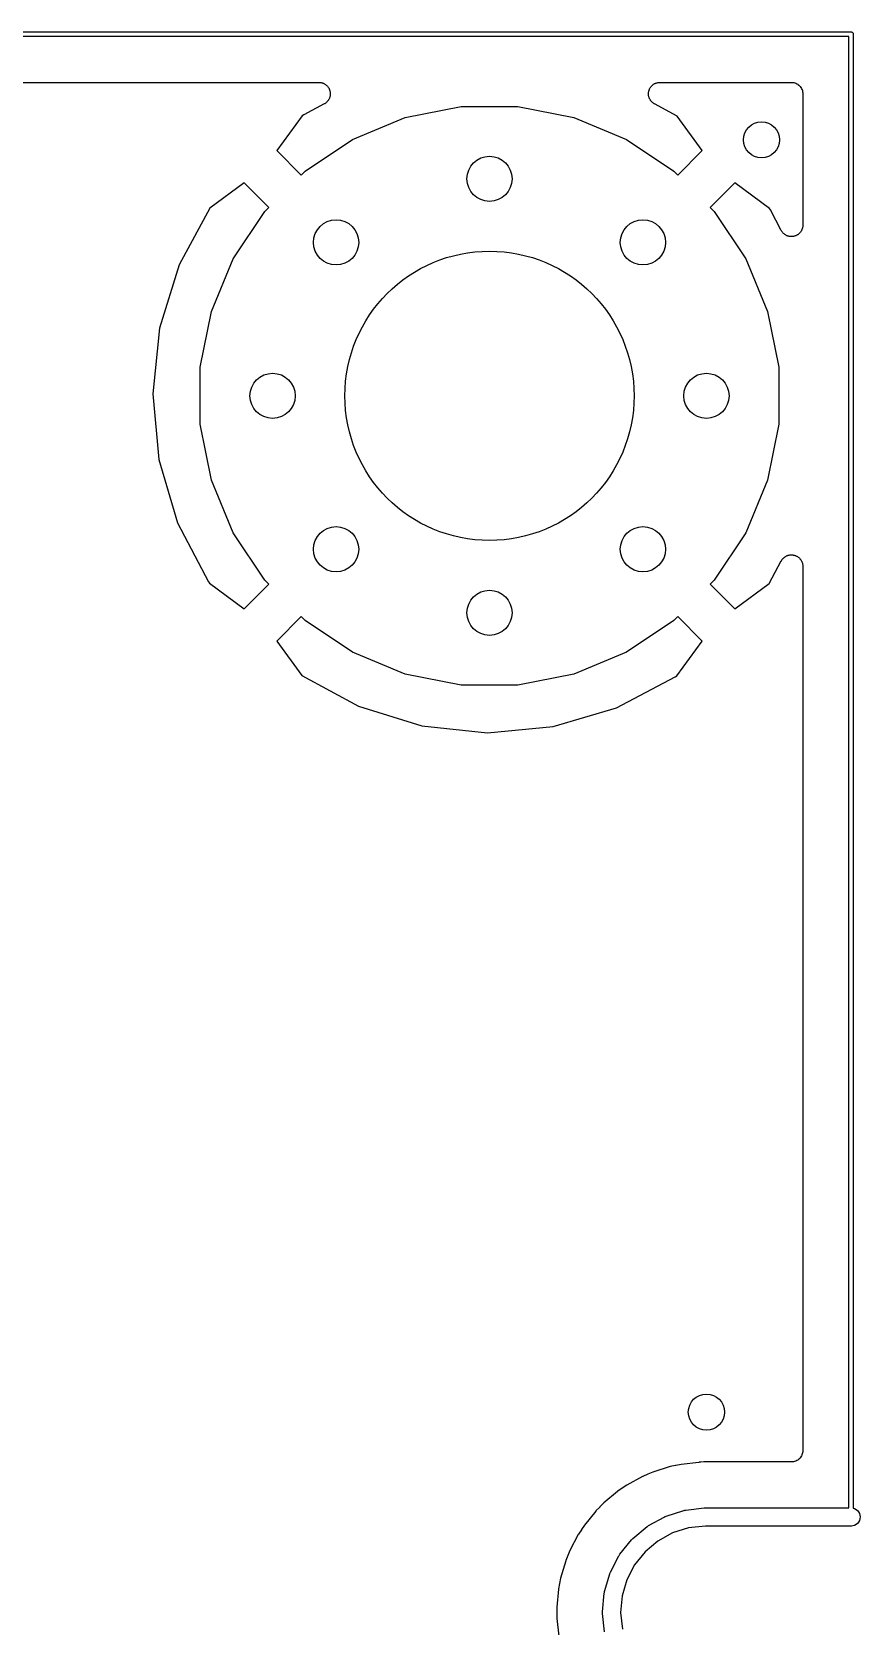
# Model space of a CAD drawing. Extents: x 2.46 to 6.41, y -5.93 to -3.84.
# Drawn here: x 6.045 to 6.406, y -4.534 to -3.84 of the extents above; entities that cross this region are included whole.
import ezdxf

# ---------------------------------------------------------------- set-up
doc = ezdxf.new("R2010")
doc.units = 0
doc.header["$MEASUREMENT"] = 0
doc.layers.add('BLACK', color=7, linetype='CONTINUOUS')

msp = doc.modelspace()

# ---------------------------------------------------------------- linework, layer by layer
at = {"layer": 'BLACK', "linetype": 'CONTINUOUS'}
for p, q in [((2.46838, -3.83957), (6.40153, -3.83957)), ((6.40059, -3.84154), (2.4685, -3.84154)), ((6.40059, -4.48228), (6.40059, -3.84154)), ((6.40153, -3.83957), (6.40157, -3.83956)), ((6.40157, -3.83956), (6.40162, -3.83957)), ((6.40162, -3.83957), (6.40162, -3.83957)), ((6.40162, -3.83957), (6.40177, -3.83958)), ((6.40177, -3.83958), (6.40195, -3.83964)), ((6.40195, -3.83964), (6.40212, -3.83973)), ((6.40212, -3.83973), (6.40227, -3.83985)), ((6.40227, -3.83985), (6.4024, -3.84)), ((6.4024, -3.84), (6.40249, -3.84017)), ((6.40249, -3.84017), (6.40254, -3.84036)), ((6.40254, -3.84036), (6.40256, -3.84055)), ((6.40256, -3.84055), (6.40256, -3.8406)), ((6.40256, -3.8406), (6.40256, -4.4824)), ((3.48369, -3.86154), (6.16976, -3.86154)), ((6.16976, -3.86154), (6.16983, -3.86154)), ((6.16983, -3.86154), (6.17008, -3.86156)), ((6.17008, -3.86156), (6.17034, -3.86157)), ((6.17034, -3.86157), (6.17057, -3.86162)), ((6.17057, -3.86162), (6.1708, -3.86164)), ((6.1708, -3.86164), (6.17104, -3.86172)), ((6.17104, -3.86172), (6.17129, -3.86178)), ((6.17129, -3.86178), (6.17151, -3.86187)), ((6.17151, -3.86187), (6.17173, -3.86194)), ((6.17173, -3.86194), (6.17195, -3.86206)), ((6.17195, -3.86206), (6.17219, -3.86216)), ((6.17219, -3.86216), (6.17238, -3.8623)), ((6.17238, -3.8623), (6.17259, -3.86241)), ((6.17259, -3.86241), (6.17278, -3.86257)), ((6.17278, -3.86257), (6.17299, -3.86272)), ((6.17299, -3.86272), (6.17315, -3.86289)), ((6.17315, -3.86289), (6.17333, -3.86304)), ((6.17333, -3.86304), (6.17349, -3.86324)), ((6.17349, -3.86324), (6.17367, -3.86342)), ((6.17367, -3.86342), (6.1738, -3.86361)), ((6.1738, -3.86361), (6.17394, -3.8638)), ((6.17394, -3.8638), (6.17406, -3.86402)), ((6.17406, -3.86402), (6.1742, -3.86424)), ((6.1742, -3.86424), (6.17429, -3.86445)), ((6.17429, -3.86445), (6.1744, -3.86466)), ((6.1744, -3.86466), (6.17447, -3.86491)), ((6.17447, -3.86491), (6.17456, -3.86514)), ((6.17456, -3.86514), (6.17461, -3.86537)), ((6.17461, -3.86537), (6.17467, -3.8656)), ((6.17467, -3.8656), (6.1747, -3.86585)), ((6.1747, -3.86585), (6.17474, -3.8661)), ((6.17476, -3.86657), (6.17473, -3.86682)), ((6.17474, -3.8661), (6.17474, -3.86634)), ((6.17474, -3.86634), (6.17476, -3.86657)), ((6.31333, -3.8665), (6.31336, -3.86624)), ((6.31335, -3.86672), (6.31333, -3.8665)), ((6.31336, -3.86624), (6.31337, -3.86597)), ((6.31337, -3.86597), (6.31341, -3.86575)), ((6.31341, -3.86575), (6.31344, -3.86553)), ((6.31344, -3.86553), (6.31351, -3.86528)), ((6.31351, -3.86528), (6.31357, -3.86502)), ((6.31357, -3.86502), (6.31366, -3.86481)), ((6.31366, -3.86481), (6.31372, -3.8646)), ((6.31372, -3.8646), (6.31385, -3.86436)), ((6.31385, -3.86436), (6.31396, -3.86412)), ((6.31396, -3.86412), (6.31408, -3.86394)), ((6.31408, -3.86394), (6.31419, -3.86374)), ((6.31419, -3.86374), (6.31436, -3.86353)), ((6.31436, -3.86353), (6.31451, -3.86332)), ((6.31451, -3.86332), (6.31467, -3.86316)), ((6.31467, -3.86316), (6.31481, -3.86299)), ((6.31481, -3.86299), (6.31502, -3.86282)), ((6.31502, -3.86282), (6.31521, -3.86263)), ((6.31521, -3.86263), (6.31539, -3.86251)), ((6.31539, -3.86251), (6.31557, -3.86237)), ((6.31557, -3.86237), (6.3158, -3.86225)), ((6.3158, -3.86225), (6.31602, -3.8621)), ((6.31602, -3.8621), (6.31623, -3.86202)), ((6.31623, -3.86202), (6.31643, -3.86191)), ((6.31643, -3.86191), (6.31668, -3.86184)), ((6.31668, -3.86184), (6.31693, -3.86174)), ((6.31693, -3.86174), (6.31715, -3.8617)), ((6.31715, -3.8617), (6.31736, -3.86163)), ((6.31736, -3.86163), (6.31763, -3.8616)), ((6.31763, -3.8616), (6.31789, -3.86156)), ((6.31789, -3.86156), (6.31811, -3.86156)), ((6.31811, -3.86156), (6.31833, -3.86154)), ((6.31833, -3.86154), (6.37559, -3.86154)), ((6.37559, -3.86154), (6.37562, -3.86154)), ((6.37562, -3.86154), (6.37563, -3.86154)), ((6.37563, -3.86154), (6.37563, -3.86154)), ((6.37563, -3.86154), (6.37566, -3.86154)), ((6.37566, -3.86154), (6.37613, -3.86159)), ((6.37613, -3.86159), (6.3766, -3.86164)), ((6.3766, -3.86164), (6.37661, -3.86164)), ((6.37661, -3.86164), (6.37663, -3.86164)), ((6.37663, -3.86164), (6.37708, -3.86179)), ((6.37708, -3.86179), (6.37753, -3.86193)), ((6.37753, -3.86193), (6.37754, -3.86193)), ((6.37754, -3.86193), (6.37756, -3.86194)), ((6.37756, -3.86194), (6.37797, -3.86217)), ((6.37797, -3.86217), (6.37839, -3.86239)), ((6.37839, -3.86239), (6.3784, -3.8624)), ((6.3784, -3.8624), (6.37842, -3.86241)), ((6.37842, -3.86241), (6.37878, -3.86271)), ((6.37878, -3.86271), (6.37914, -3.86301)), ((6.37914, -3.86301), (6.37915, -3.86303)), ((6.37915, -3.86303), (6.37916, -3.86304)), ((6.37916, -3.86304), (6.37946, -3.8634)), ((6.37946, -3.8634), (6.37976, -3.86377)), ((6.37976, -3.86377), (6.37976, -3.86378)), ((6.37976, -3.86378), (6.37977, -3.8638)), ((6.37977, -3.8638), (6.37999, -3.86421)), ((6.37999, -3.86421), (6.38021, -3.86463)), ((6.38021, -3.86463), (6.38022, -3.86465)), ((6.38022, -3.86465), (6.38023, -3.86466)), ((6.38023, -3.86466), (6.38036, -3.86511)), ((6.38036, -3.86511), (6.3805, -3.86556)), ((6.3805, -3.86556), (6.3805, -3.86558)), ((6.3805, -3.86558), (6.3805, -3.8656)), ((6.3805, -3.8656), (6.38054, -3.86607)), ((6.38054, -3.86607), (6.38059, -3.86654)), ((6.38059, -3.86654), (6.38059, -3.9237)), ((6.17209, -3.87096), (6.16316, -3.87566)), ((6.1723, -3.87082), (6.17209, -3.87096)), ((6.17253, -3.8707), (6.1723, -3.87082)), ((6.17271, -3.87055), (6.17253, -3.8707)), ((6.17291, -3.87042), (6.17271, -3.87055)), ((6.17309, -3.87024), (6.17291, -3.87042)), ((6.17328, -3.87008), (6.17309, -3.87024)), ((6.17343, -3.8699), (6.17328, -3.87008)), ((6.1736, -3.86974), (6.17343, -3.8699)), ((6.17374, -3.86953), (6.1736, -3.86974)), ((6.17391, -3.86933), (6.17374, -3.86953)), ((6.17402, -3.86913), (6.17391, -3.86933)), ((6.17415, -3.86893), (6.17402, -3.86913)), ((6.17425, -3.8687), (6.17415, -3.86893)), ((6.17437, -3.86847), (6.17425, -3.8687)), ((6.17444, -3.86825), (6.17437, -3.86847)), ((6.17453, -3.86803), (6.17444, -3.86825)), ((6.17458, -3.86778), (6.17453, -3.86803)), ((6.17466, -3.86754), (6.17458, -3.86778)), ((6.17468, -3.86731), (6.17466, -3.86754)), ((6.17473, -3.86708), (6.17468, -3.86731)), ((6.17473, -3.86682), (6.17473, -3.86708)), ((6.20735, -3.87689), (6.23169, -3.87205)), ((6.23169, -3.87205), (6.2565, -3.87205)), ((6.2565, -3.87205), (6.28084, -3.87689)), ((6.31335, -3.86695), (6.31335, -3.86672)), ((6.3134, -3.86721), (6.31335, -3.86695)), ((6.31342, -3.86747), (6.3134, -3.86721)), ((6.31349, -3.86769), (6.31342, -3.86747)), ((6.31353, -3.86791), (6.31349, -3.86769)), ((6.31362, -3.86815), (6.31353, -3.86791)), ((6.3137, -3.86841), (6.31362, -3.86815)), ((6.3138, -3.86861), (6.3137, -3.86841)), ((6.31388, -3.86881), (6.3138, -3.86861)), ((6.31403, -3.86904), (6.31388, -3.86881)), ((6.31415, -3.86927), (6.31403, -3.86904)), ((6.31429, -3.86945), (6.31415, -3.86927)), ((6.31441, -3.86964), (6.31429, -3.86945)), ((6.31459, -3.86983), (6.31441, -3.86964)), ((6.31476, -3.87003), (6.31459, -3.86983)), ((6.31493, -3.87018), (6.31476, -3.87003)), ((6.31509, -3.87034), (6.31493, -3.87018)), ((6.31531, -3.87049), (6.31509, -3.87034)), ((6.31551, -3.87066), (6.31531, -3.87049)), ((6.3157, -3.87077), (6.31551, -3.87066)), ((6.31589, -3.8709), (6.3157, -3.87077)), ((6.31595, -3.87093), (6.31589, -3.8709)), ((6.32581, -3.87628), (6.31595, -3.87093)), ((6.16252, -3.87609), (6.1514, -3.8912)), ((6.16316, -3.87566), (6.16252, -3.87609)), ((6.18442, -3.88639), (6.20735, -3.87689)), ((6.28084, -3.87689), (6.30377, -3.88639)), ((6.33678, -3.8912), (6.32581, -3.87628)), ((6.16378, -3.90017), (6.18442, -3.88639)), ((6.30377, -3.88639), (6.3244, -3.90017)), ((6.1514, -3.8912), (6.16208, -3.90188)), ((6.32611, -3.90188), (6.33678, -3.8912)), ((6.16208, -3.90188), (6.16378, -3.90017)), ((6.3244, -3.90017), (6.32611, -3.90188)), ((6.13726, -3.90534), (6.12234, -3.91632)), ((6.14794, -3.91602), (6.13726, -3.90534)), ((6.35093, -3.90534), (6.34025, -3.91602)), ((6.36604, -3.91646), (6.35093, -3.90534)), ((6.12234, -3.91632), (6.10893, -3.94104)), ((6.13245, -3.93836), (6.14624, -3.91772)), ((6.14624, -3.91772), (6.14794, -3.91602)), ((6.34025, -3.91602), (6.34195, -3.91772)), ((6.34195, -3.91772), (6.35574, -3.93836)), ((6.36647, -3.9171), (6.36604, -3.91646)), ((6.37117, -3.92603), (6.36647, -3.9171)), ((6.37131, -3.92624), (6.37117, -3.92603)), ((6.37143, -3.92646), (6.37131, -3.92624)), ((6.37157, -3.92665), (6.37143, -3.92646)), ((6.3717, -3.92684), (6.37157, -3.92665)), ((6.37188, -3.92702), (6.3717, -3.92684)), ((6.37204, -3.92722), (6.37188, -3.92702)), ((6.37222, -3.92737), (6.37204, -3.92722)), ((6.37239, -3.92754), (6.37222, -3.92737)), ((6.3726, -3.92768), (6.37239, -3.92754)), ((6.37279, -3.92784), (6.3726, -3.92768)), ((6.373, -3.92795), (6.37279, -3.92784)), ((6.37319, -3.92809), (6.373, -3.92795)), ((6.37343, -3.92819), (6.37319, -3.92809)), ((6.37365, -3.92831), (6.37343, -3.92819)), ((6.37388, -3.92838), (6.37365, -3.92831)), ((6.37409, -3.92847), (6.37388, -3.92838)), ((6.37434, -3.92852), (6.37409, -3.92847)), ((6.37459, -3.9286), (6.37434, -3.92852)), ((6.37482, -3.92862), (6.37459, -3.9286)), ((6.37505, -3.92867), (6.37482, -3.92862)), ((6.3753, -3.92867), (6.37505, -3.92867)), ((6.37556, -3.9287), (6.3753, -3.92867)), ((6.37579, -3.92868), (6.37556, -3.9287)), ((6.37602, -3.92868), (6.37579, -3.92868)), ((6.37627, -3.92863), (6.37602, -3.92868)), ((6.37653, -3.92861), (6.37627, -3.92863)), ((6.37675, -3.92854), (6.37653, -3.92861)), ((6.37698, -3.9285), (6.37675, -3.92854)), ((6.37722, -3.92841), (6.37698, -3.9285)), ((6.37746, -3.92833), (6.37722, -3.92841)), ((6.37767, -3.92823), (6.37746, -3.92833)), ((6.37789, -3.92814), (6.37767, -3.92823)), ((6.3781, -3.928), (6.37789, -3.92814)), ((6.37833, -3.92788), (6.3781, -3.928)), ((6.37851, -3.92773), (6.37833, -3.92788)), ((6.37871, -3.92761), (6.37851, -3.92773)), ((6.37889, -3.92743), (6.37871, -3.92761)), ((6.37909, -3.92727), (6.37889, -3.92743)), ((6.37924, -3.92709), (6.37909, -3.92727)), ((6.37941, -3.92693), (6.37924, -3.92709)), ((6.37955, -3.92672), (6.37941, -3.92693)), ((6.37972, -3.92652), (6.37955, -3.92672)), ((6.37983, -3.92632), (6.37972, -3.92652)), ((6.37996, -3.92612), (6.37983, -3.92632)), ((6.38006, -3.92589), (6.37996, -3.92612)), ((6.38019, -3.92567), (6.38006, -3.92589)), ((6.38026, -3.92544), (6.38019, -3.92567)), ((6.38035, -3.92523), (6.38026, -3.92544)), ((6.3804, -3.92498), (6.38035, -3.92523)), ((6.38048, -3.92474), (6.3804, -3.92498)), ((6.38051, -3.9245), (6.38048, -3.92474)), ((6.38056, -3.92428), (6.38051, -3.9245)), ((6.38059, -3.92377), (6.38056, -3.92402)), ((6.38056, -3.92402), (6.38056, -3.92428)), ((6.38059, -3.9237), (6.38059, -3.92377)), ((6.10893, -3.94104), (6.10041, -3.96851)), ((6.12295, -3.96128), (6.13245, -3.93836)), ((6.35574, -3.93836), (6.36524, -3.96128)), ((6.11811, -3.98562), (6.12295, -3.96128)), ((6.36524, -3.96128), (6.37008, -3.98562)), ((6.10041, -3.96851), (6.09741, -3.99711)), ((6.11811, -4.01044), (6.11811, -3.98562)), ((6.37008, -3.98562), (6.37008, -4.01044)), ((6.09741, -3.99711), (6.10004, -4.02574)), ((6.12295, -4.03478), (6.11811, -4.01044)), ((6.37008, -4.01044), (6.36524, -4.03478)), ((6.10004, -4.02574), (6.10822, -4.05331)), ((6.13245, -4.05771), (6.12295, -4.03478)), ((6.36524, -4.03478), (6.35574, -4.05771)), ((6.10822, -4.05331), (6.12172, -4.07896)), ((6.14624, -4.07834), (6.13245, -4.05771)), ((6.35574, -4.05771), (6.34195, -4.07834)), ((6.37285, -4.06809), (6.37309, -4.06796)), ((6.37309, -4.06796), (6.37331, -4.06782)), ((6.37331, -4.06782), (6.37352, -4.06774)), ((6.37352, -4.06774), (6.37372, -4.06763)), ((6.37372, -4.06763), (6.37397, -4.06756)), ((6.37397, -4.06756), (6.37422, -4.06746)), ((6.37422, -4.06746), (6.37444, -4.06742)), ((6.37444, -4.06742), (6.37465, -4.06736)), ((6.37465, -4.06736), (6.37492, -4.06734)), ((6.37492, -4.06734), (6.37518, -4.06729)), ((6.37518, -4.06729), (6.3754, -4.06729)), ((6.3754, -4.06729), (6.37563, -4.06727)), ((6.37563, -4.06727), (6.37589, -4.0673)), ((6.37589, -4.0673), (6.37616, -4.0673)), ((6.37616, -4.0673), (6.37637, -4.06735)), ((6.37637, -4.06735), (6.3766, -4.06737)), ((6.3766, -4.06737), (6.37685, -4.06745)), ((6.37685, -4.06745), (6.37711, -4.06751)), ((6.37711, -4.06751), (6.37731, -4.0676)), ((6.37731, -4.0676), (6.37753, -4.06766)), ((6.37753, -4.06766), (6.37776, -4.06779)), ((6.37776, -4.06779), (6.37801, -4.06789)), ((6.37801, -4.06789), (6.37819, -4.06802)), ((6.36584, -4.07975), (6.3712, -4.06989)), ((6.3712, -4.06989), (6.37123, -4.06982)), ((6.37123, -4.06982), (6.37136, -4.06964)), ((6.37136, -4.06964), (6.37147, -4.06945)), ((6.37147, -4.06945), (6.37164, -4.06924)), ((6.37164, -4.06924), (6.37179, -4.06902)), ((6.37179, -4.06902), (6.37195, -4.06887)), ((6.37195, -4.06887), (6.37209, -4.0687)), ((6.37209, -4.0687), (6.3723, -4.06853)), ((6.3723, -4.06853), (6.37249, -4.06835)), ((6.37249, -4.06835), (6.37268, -4.06823)), ((6.37268, -4.06823), (6.37285, -4.06809)), ((6.37819, -4.06802), (6.37839, -4.06813)), ((6.37839, -4.06813), (6.37859, -4.06829)), ((6.37859, -4.06829), (6.37881, -4.06845)), ((6.37881, -4.06845), (6.37897, -4.06861)), ((6.37897, -4.06861), (6.37914, -4.06875)), ((6.37914, -4.06875), (6.37931, -4.06895)), ((6.37931, -4.06895), (6.37949, -4.06914)), ((6.37949, -4.06914), (6.37961, -4.06933)), ((6.37961, -4.06933), (6.37976, -4.0695)), ((6.37976, -4.0695), (6.37988, -4.06974)), ((6.37988, -4.06974), (6.38003, -4.06996)), ((6.38003, -4.06996), (6.38011, -4.07017)), ((6.38011, -4.07017), (6.38021, -4.07037)), ((6.38021, -4.07037), (6.38029, -4.07062)), ((6.38029, -4.07062), (6.38039, -4.07087)), ((6.38039, -4.07087), (6.38043, -4.07109)), ((6.38043, -4.07109), (6.3805, -4.0713)), ((6.3805, -4.0713), (6.38052, -4.07156)), ((6.38052, -4.07156), (6.38057, -4.07182)), ((6.38057, -4.07182), (6.38057, -4.07205)), ((6.38057, -4.07205), (6.38059, -4.07227)), ((6.38059, -4.07227), (6.38059, -4.45728)), ((6.12172, -4.07896), (6.12215, -4.07961)), ((6.12215, -4.07961), (6.13726, -4.09072)), ((6.13726, -4.09072), (6.14794, -4.08004)), ((6.14794, -4.08004), (6.14624, -4.07834)), ((6.34195, -4.07834), (6.34025, -4.08004)), ((6.34025, -4.08004), (6.35093, -4.09072)), ((6.35093, -4.09072), (6.36584, -4.07975)), ((6.16208, -4.09419), (6.1514, -4.10486)), ((6.16378, -4.09589), (6.16208, -4.09419)), ((6.32611, -4.09419), (6.3244, -4.09589)), ((6.33678, -4.10486), (6.32611, -4.09419)), ((6.18442, -4.10968), (6.16378, -4.09589)), ((6.3244, -4.09589), (6.30377, -4.10968)), ((6.1514, -4.10486), (6.16238, -4.11978)), ((6.32567, -4.11997), (6.33678, -4.10486)), ((6.20735, -4.11917), (6.18442, -4.10968)), ((6.30377, -4.10968), (6.28084, -4.11917)), ((6.16238, -4.11978), (6.1871, -4.1332)), ((6.23169, -4.12402), (6.20735, -4.11917)), ((6.28084, -4.11917), (6.2565, -4.12402)), ((6.29937, -4.13391), (6.32503, -4.1204)), ((6.32503, -4.1204), (6.32567, -4.11997)), ((6.2565, -4.12402), (6.23169, -4.12402)), ((6.1871, -4.1332), (6.21457, -4.14172)), ((6.2718, -4.14208), (6.29937, -4.13391)), ((6.21457, -4.14172), (6.24317, -4.14472)), ((6.24317, -4.14472), (6.2718, -4.14208)), ((6.32756, -4.46331), (6.32524, -4.4638)), ((6.33532, -4.46244), (6.32756, -4.46331)), ((6.33544, -4.46243), (6.33532, -4.46244)), ((6.33572, -4.46243), (6.33544, -4.46243)), ((6.33593, -4.46241), (6.33572, -4.46243)), ((6.33614, -4.46241), (6.33593, -4.46241)), ((6.33621, -4.4624), (6.33614, -4.46241)), ((6.33741, -4.46228), (6.33621, -4.4624)), ((6.37559, -4.46228), (6.33741, -4.46228)), ((6.37606, -4.46224), (6.37559, -4.46228)), ((6.37653, -4.46219), (6.37606, -4.46224)), ((6.37654, -4.46219), (6.37653, -4.46219)), ((6.37656, -4.46219), (6.37654, -4.46219)), ((6.37701, -4.46205), (6.37656, -4.46219)), ((6.37746, -4.46192), (6.37701, -4.46205)), ((6.37748, -4.46191), (6.37746, -4.46192)), ((6.3775, -4.46191), (6.37748, -4.46191)), ((6.37791, -4.46169), (6.3775, -4.46191)), ((6.37833, -4.46147), (6.37791, -4.46169)), ((6.37834, -4.46146), (6.37833, -4.46147)), ((6.37836, -4.46145), (6.37834, -4.46146)), ((6.37872, -4.46115), (6.37836, -4.46145)), ((6.37909, -4.46086), (6.37872, -4.46115)), ((6.3791, -4.46084), (6.37909, -4.46086)), ((6.37911, -4.46083), (6.3791, -4.46084)), ((6.37941, -4.46047), (6.37911, -4.46083)), ((6.37972, -4.46011), (6.37941, -4.46047)), ((6.37974, -4.46008), (6.37972, -4.46009)), ((6.37972, -4.46009), (6.37972, -4.46011)), ((6.37996, -4.45966), (6.37974, -4.46008)), ((6.38019, -4.45925), (6.37996, -4.45966)), ((6.3802, -4.45922), (6.38019, -4.45924)), ((6.38019, -4.45924), (6.38019, -4.45925)), ((6.38034, -4.45877), (6.3802, -4.45922)), ((6.38048, -4.45832), (6.38034, -4.45877)), ((6.38049, -4.45829), (6.38048, -4.45831)), ((6.38048, -4.45831), (6.38048, -4.45832)), ((6.38054, -4.45782), (6.38049, -4.45829)), ((6.38059, -4.45735), (6.38054, -4.45782)), ((6.38059, -4.45728), (6.38059, -4.45732)), ((6.38059, -4.45732), (6.38059, -4.45732)), ((6.38059, -4.45732), (6.38059, -4.45732)), ((6.38059, -4.45732), (6.38059, -4.45735)), ((6.31075, -4.4686), (6.30391, -4.47236)), ((6.31086, -4.46854), (6.31075, -4.4686)), ((6.31304, -4.46764), (6.31086, -4.46854)), ((6.31311, -4.46761), (6.31304, -4.46764)), ((6.31304, -4.46764), (6.31304, -4.46764)), ((6.31529, -4.46667), (6.31311, -4.46761)), ((6.32273, -4.46431), (6.31529, -4.46667)), ((6.32285, -4.46428), (6.32273, -4.46431)), ((6.32517, -4.46382), (6.32285, -4.46428)), ((6.32524, -4.4638), (6.32517, -4.46382)), ((6.32517, -4.46382), (6.32517, -4.46382)), ((6.29983, -4.47512), (6.29385, -4.48014)), ((6.29992, -4.47504), (6.29983, -4.47512)), ((6.30189, -4.47374), (6.29992, -4.47504)), ((6.30195, -4.4737), (6.30189, -4.47374)), ((6.30189, -4.47374), (6.30189, -4.47374)), ((6.30391, -4.47236), (6.30195, -4.4737)), ((6.29038, -4.48365), (6.28549, -4.48973)), ((6.29046, -4.48355), (6.29038, -4.48365)), ((6.29213, -4.48189), (6.29046, -4.48355)), ((6.29218, -4.48184), (6.29213, -4.48189)), ((6.29213, -4.48189), (6.29213, -4.48189)), ((6.29385, -4.48014), (6.29218, -4.48184)), ((6.32111, -4.48581), (6.3288, -4.48337)), ((6.3288, -4.48337), (6.32885, -4.48335)), ((6.3288, -4.48337), (6.3288, -4.48337)), ((6.3288, -4.48337), (6.3288, -4.48337)), ((6.32885, -4.48335), (6.3292, -4.48329)), ((6.3292, -4.48329), (6.32955, -4.48321)), ((6.32955, -4.48321), (6.33757, -4.48231)), ((6.33757, -4.48231), (6.33762, -4.48231)), ((6.33762, -4.48231), (6.3378, -4.48231)), ((6.3378, -4.48231), (6.33798, -4.48229)), ((6.33798, -4.48229), (6.33838, -4.48228)), ((6.33838, -4.48228), (6.33839, -4.48228)), ((6.33839, -4.48228), (6.40059, -4.48228)), ((6.40256, -4.4824), (6.40309, -4.48257)), ((6.40309, -4.48257), (6.40377, -4.48293)), ((6.40377, -4.48293), (6.40437, -4.48342)), ((6.40437, -4.48342), (6.40486, -4.48402)), ((6.40486, -4.48402), (6.40523, -4.48471)), ((6.28549, -4.48973), (6.28419, -4.49172)), ((6.30652, -4.49562), (6.3127, -4.49043)), ((6.3127, -4.49043), (6.31274, -4.4904)), ((6.3127, -4.49043), (6.3127, -4.49043)), ((6.3127, -4.49043), (6.3127, -4.49043)), ((6.31274, -4.4904), (6.31303, -4.4902)), ((6.31303, -4.4902), (6.31333, -4.49)), ((6.31333, -4.49), (6.3204, -4.48611)), ((6.3204, -4.48611), (6.32045, -4.48609)), ((6.32045, -4.48609), (6.32078, -4.48595)), ((6.32078, -4.48595), (6.32111, -4.48581)), ((6.33081, -4.49099), (6.32386, -4.4932)), ((6.33824, -4.49016), (6.33081, -4.49099)), ((6.3386, -4.49016), (6.33824, -4.49016)), ((6.40177, -4.49016), (6.3386, -4.49016)), ((6.40235, -4.4901), (6.40177, -4.49016)), ((6.40309, -4.48988), (6.40235, -4.4901)), ((6.40377, -4.48951), (6.40309, -4.48988)), ((6.40437, -4.48902), (6.40377, -4.48951)), ((6.40486, -4.48842), (6.40437, -4.48902)), ((6.40523, -4.48773), (6.40486, -4.48842)), ((6.40523, -4.48471), (6.40545, -4.48545)), ((6.40545, -4.48699), (6.40523, -4.48773)), ((6.40545, -4.48545), (6.40553, -4.48622)), ((6.40553, -4.48622), (6.40545, -4.48699)), ((6.28277, -4.49385), (6.27915, -4.50077)), ((6.28283, -4.49374), (6.28277, -4.49385)), ((6.28415, -4.49178), (6.28283, -4.49374)), ((6.28419, -4.49172), (6.28415, -4.49178)), ((6.30092, -4.50246), (6.30598, -4.49617)), ((6.30598, -4.49617), (6.30601, -4.49613)), ((6.30598, -4.49617), (6.30598, -4.49617)), ((6.30598, -4.49617), (6.30598, -4.49617)), ((6.30601, -4.49613), (6.30627, -4.49588)), ((6.30627, -4.49588), (6.30652, -4.49562)), ((6.31746, -4.49671), (6.31187, -4.5014)), ((6.32386, -4.4932), (6.31746, -4.49671)), ((6.27732, -4.50521), (6.27729, -4.50533)), ((6.27824, -4.50304), (6.27732, -4.50521)), ((6.27826, -4.50297), (6.27824, -4.50304)), ((6.27824, -4.50304), (6.27824, -4.50304)), ((6.27915, -4.50077), (6.27826, -4.50297)), ((6.29677, -4.51025), (6.3005, -4.5031)), ((6.3005, -4.5031), (6.30053, -4.50305)), ((6.30053, -4.50305), (6.30073, -4.50275)), ((6.30073, -4.50275), (6.30092, -4.50246)), ((6.31187, -4.5014), (6.3073, -4.50709)), ((6.27729, -4.50533), (6.27508, -4.51282)), ((6.2942, -4.5187), (6.29648, -4.51096)), ((6.29648, -4.51096), (6.29649, -4.51091)), ((6.29648, -4.51096), (6.29648, -4.51096)), ((6.29648, -4.51096), (6.29648, -4.51096)), ((6.29649, -4.51091), (6.29663, -4.51058)), ((6.29663, -4.51058), (6.29677, -4.51025)), ((6.3073, -4.50709), (6.30392, -4.51356)), ((6.27414, -4.51766), (6.27343, -4.52543)), ((6.27415, -4.51754), (6.27414, -4.51766)), ((6.27462, -4.51522), (6.27415, -4.51754)), ((6.27464, -4.51516), (6.27462, -4.51522)), ((6.27508, -4.51282), (6.27464, -4.51516)), ((6.29406, -4.5194), (6.29413, -4.51905)), ((6.29413, -4.51905), (6.2942, -4.5187)), ((6.30392, -4.51356), (6.30186, -4.52055)), ((6.27343, -4.52543), (6.27345, -4.52781)), ((6.29332, -4.52749), (6.29406, -4.51946)), ((6.29406, -4.51946), (6.29406, -4.5194)), ((6.30186, -4.52055), (6.3012, -4.52782)), ((6.27345, -4.52788), (6.27343, -4.53024)), ((6.27343, -4.53024), (6.27344, -4.53037)), ((6.27344, -4.53037), (6.27426, -4.53813)), ((6.27345, -4.52781), (6.27345, -4.52788)), ((6.29333, -4.52785), (6.29332, -4.52749)), ((6.29332, -4.5282), (6.29333, -4.52785)), ((6.29333, -4.52826), (6.29332, -4.5282)), ((6.29417, -4.53628), (6.29333, -4.52826)), ((6.29333, -4.52826), (6.29333, -4.52826)), ((6.29333, -4.52826), (6.29333, -4.52826)), ((6.3012, -4.52782), (6.30196, -4.53508))]:
    msp.add_line(p, q, dxfattribs=at)
at = {"layer": 'BLACK'}
for centre, radius in [((6.36257, -3.88655), 0.00787), ((6.24409, -3.90354), 0.00984), ((6.24409, -3.90354), 0.00984), ((6.17728, -3.93122), 0.00984), ((6.17728, -3.93122), 0.00984), ((6.31091, -3.93122), 0.00984), ((6.31091, -3.93122), 0.00984), ((6.24409, -3.99803), 0.06299), ((6.24409, -3.99803), 0.06299), ((6.14961, -3.99803), 0.00984), ((6.14961, -3.99803), 0.00984), ((6.33858, -3.99803), 0.00984), ((6.33858, -3.99803), 0.00984), ((6.17728, -4.06484), 0.00984), ((6.17728, -4.06484), 0.00984), ((6.31091, -4.06484), 0.00984), ((6.31091, -4.06484), 0.00984), ((6.24409, -4.09252), 0.00984), ((6.24409, -4.09252), 0.00984), ((6.33857, -4.44055), 0.00787)]:
    msp.add_circle(centre, radius, dxfattribs=at)

doc.saveas('drawing.dxf')
